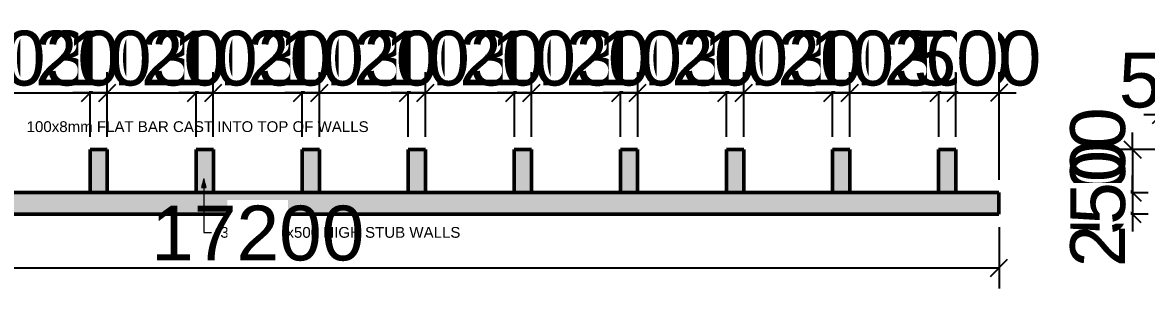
# Model space of a CAD drawing. Header units: millimetres. Extents: x 14826 to 891005, y -311366 to 56117.
# Drawn here: x 277883 to 290925, y -249018 to -245929 of the extents above; entities that cross this region are included whole.
import ezdxf

# ---------------------------------------------------------------- set-up
doc = ezdxf.new("R2010")
doc.units = ezdxf.units.MM
doc.linetypes.add('Dash', pattern=[6.35, 3.175, -3.175])
for name, color, linetype, lineweight in [('A-ANNO-DIMS', 7, 'Continuous', 9), ('A-FLOR-PATT', 7, 'Continuous', 50), ('G-ANNO-TEXT', 7, 'Continuous', 9), ('S-COLS', 7, 'Continuous', 9), ('S-FNDN', 7, 'Continuous', 9)]:
    doc.layers.add(name, color=color, linetype=linetype, lineweight=lineweight)
doc.styles.add('Arial', font='arial.ttf', dxfattribs={"height": 636.361708})
doc.styles.add('Arial_1', font='arial.ttf', dxfattribs={"height": 636.4})
doc.dimstyles.new('Greene_Arch_tick_-_2_5mm_Arial', dxfattribs={"dimscale": 304.8, "dimtxt": 255.06485, "dimasz": 0.656168, "dimexe": 0.787402, "dimexo": 0.492126, "dimgap": 0.246063, "dimtad": 1, "dimdec": 0, "dimzin": 0, "dimdsep": 46, "dimtxsty": 'Arial', "dimblk1": 'OBLIQUE', "dimblk2": 'OBLIQUE', "dimsah": 1, "dimcen": 0.09, "dimazin": 0, "dimtfac": 1, "dimtdec": 4, "dimtix": 1, "dimtmove": 0, "dimatfit": 3, "dimfxl": 1, "dimtvp": 1, "dimtfill": 1, "dimtolj": 1, "dimtzin": 0, "dimarcsym": 2})

# ---------------------------------------------------------------- blocks, each defined once
blk = doc.blocks.new('Concrete-Rectangular-Column - 3700X200-332790-Section 4')
at = {"layer": 'S-COLS', "linetype": 'Dash', "true_color": 0xc0c0c0}
blk.add_hatch(color=9, dxfattribs=at).paths.add_polyline_path([(159219, 0), (159219, 500), (159019, 500), (159019, 0)])
at = {"layer": 'S-COLS', "lineweight": 50}
for p, q in [((159219, 500), (159019, 500)), ((159019, 500), (159019, 0)), ((159219, 0), (159219, 500)), ((159019, 0), (159219, 0))]:
    blk.add_line(p, q, dxfattribs=at)
blk = doc.blocks.new('_Oblique')
at = {"color": 0, "linetype": 'ByBlock', "lineweight": -2}
blk.add_line((-0.5, -0.5), (0.5, 0.5), dxfattribs=at)
blk = doc.blocks.new('*D445')
at = {"layer": 'A-ANNO-DIMS', "color": 0, "lineweight": -2, "transparency": 16777216}
for p, q in [((272013, -248305), (272013, -249018)), ((289213, -248305), (289213, -249018)), ((272013, -248778), (289213, -248778))]:
    blk.add_line(p, q, dxfattribs=at)
at = {"layer": 'Defpoints', "color": 0, "transparency": 16777216}
for p in [(272013, -248155), (289213, -248155), (289213, -248778)]:
    blk.add_point(p, dxfattribs=at)
at = {"layer": 'A-ANNO-DIMS', "color": 0, "lineweight": -2, "transparency": 16777216, "xscale": 200, "yscale": 200, "zscale": 200, "rotation": 180}
blk.add_blockref('_Oblique', (272013, -248778), dxfattribs=at)
at = {"layer": 'A-ANNO-DIMS', "color": 0, "lineweight": -2, "transparency": 16777216, "xscale": 200, "yscale": 200, "zscale": 200}
blk.add_blockref('_Oblique', (289213, -248778), dxfattribs=at)
at = {"layer": 'A-ANNO-DIMS', "color": 0, "transparency": 16777216, "insert": (280613, -248378), "char_height": 636.4, "width": 576.84, "attachment_point": 5, "style": 'Arial', "bg_fill": 3, "box_fill_scale": 1.1, "bg_fill_color": 256, "bg_fill_true_color": 13158600, "bg_fill_transparency": 0}
blk.add_mtext('\\A1;17200', dxfattribs=at)
blk = doc.blocks.new('*D455')
at = {"layer": 'A-ANNO-DIMS', "color": 0, "lineweight": -2, "transparency": 16777216}
for p, q in [((277436, -247255), (277436, -246507)), ((277636, -247255), (277636, -246507)), ((277436, -246747), (277236, -246747)), ((277436, -246747), (277636, -246747)), ((277636, -246747), (277836, -246747))]:
    blk.add_line(p, q, dxfattribs=at)
at = {"layer": 'Defpoints', "color": 0, "transparency": 16777216}
for p in [(277436, -247405), (277636, -247405)]:
    blk.add_point(p, dxfattribs=at)
at = {"layer": 'A-ANNO-DIMS', "color": 0, "lineweight": -2, "transparency": 16777216, "xscale": 200, "yscale": 200, "zscale": 200}
blk.add_blockref('_Oblique', (277436, -246747), dxfattribs=at)
at = {"layer": 'A-ANNO-DIMS', "color": 0, "lineweight": -2, "transparency": 16777216, "xscale": 200, "yscale": 200, "zscale": 200, "rotation": 180}
blk.add_blockref('_Oblique', (277636, -246747), dxfattribs=at)
at = {"layer": 'A-ANNO-DIMS', "color": 0, "transparency": 16777216, "insert": (277536, -246347), "char_height": 636.4, "width": 346.1, "attachment_point": 5, "style": 'Arial', "bg_fill": 3, "box_fill_scale": 1.1, "bg_fill_color": 256, "bg_fill_true_color": 13158600, "bg_fill_transparency": 0}
blk.add_mtext('\\A1;200', dxfattribs=at)
at = {"layer": 'Defpoints', "color": 0, "transparency": 16777216}
blk.add_point((277636, -246747), dxfattribs=at)
blk = doc.blocks.new('*D456')
at = {"layer": 'A-ANNO-DIMS', "color": 0, "lineweight": -2, "transparency": 16777216}
for p, q in [((277636, -247255), (277636, -246507)), ((278667, -247255), (278667, -246507)), ((277636, -246747), (277436, -246747)), ((277636, -246747), (278667, -246747)), ((278667, -246747), (278867, -246747))]:
    blk.add_line(p, q, dxfattribs=at)
at = {"layer": 'Defpoints', "color": 0, "transparency": 16777216}
for p in [(277636, -247405), (278667, -247405)]:
    blk.add_point(p, dxfattribs=at)
at = {"layer": 'A-ANNO-DIMS', "color": 0, "lineweight": -2, "transparency": 16777216, "xscale": 200, "yscale": 200, "zscale": 200}
blk.add_blockref('_Oblique', (277636, -246747), dxfattribs=at)
at = {"layer": 'A-ANNO-DIMS', "color": 0, "lineweight": -2, "transparency": 16777216, "xscale": 200, "yscale": 200, "zscale": 200, "rotation": 180}
blk.add_blockref('_Oblique', (278667, -246747), dxfattribs=at)
at = {"layer": 'A-ANNO-DIMS', "color": 0, "transparency": 16777216, "insert": (278151, -246347), "char_height": 636.4, "width": 461.47, "attachment_point": 5, "style": 'Arial', "bg_fill": 3, "box_fill_scale": 1.1, "bg_fill_color": 256, "bg_fill_true_color": 13158600, "bg_fill_transparency": 0}
blk.add_mtext('\\A1;1031', dxfattribs=at)
at = {"layer": 'Defpoints', "color": 0, "transparency": 16777216}
blk.add_point((278667, -246747), dxfattribs=at)
blk = doc.blocks.new('*D457')
at = {"layer": 'A-ANNO-DIMS', "color": 0, "lineweight": -2, "transparency": 16777216}
for p, q in [((278667, -247255), (278667, -246507)), ((278867, -247255), (278867, -246507)), ((278667, -246747), (278467, -246747)), ((278667, -246747), (278867, -246747)), ((278867, -246747), (279067, -246747))]:
    blk.add_line(p, q, dxfattribs=at)
at = {"layer": 'Defpoints', "color": 0, "transparency": 16777216}
for p in [(278667, -247405), (278867, -247405)]:
    blk.add_point(p, dxfattribs=at)
at = {"layer": 'A-ANNO-DIMS', "color": 0, "lineweight": -2, "transparency": 16777216, "xscale": 200, "yscale": 200, "zscale": 200}
blk.add_blockref('_Oblique', (278667, -246747), dxfattribs=at)
at = {"layer": 'A-ANNO-DIMS', "color": 0, "lineweight": -2, "transparency": 16777216, "xscale": 200, "yscale": 200, "zscale": 200, "rotation": 180}
blk.add_blockref('_Oblique', (278867, -246747), dxfattribs=at)
at = {"layer": 'A-ANNO-DIMS', "color": 0, "transparency": 16777216, "insert": (278767, -246347), "char_height": 636.4, "width": 346.1, "attachment_point": 5, "style": 'Arial', "bg_fill": 3, "box_fill_scale": 1.1, "bg_fill_color": 256, "bg_fill_true_color": 13158600, "bg_fill_transparency": 0}
blk.add_mtext('\\A1;200', dxfattribs=at)
at = {"layer": 'Defpoints', "color": 0, "transparency": 16777216}
blk.add_point((278867, -246747), dxfattribs=at)
blk = doc.blocks.new('*D458')
at = {"layer": 'A-ANNO-DIMS', "color": 0, "lineweight": -2, "transparency": 16777216}
for p, q in [((278867, -247255), (278867, -246507)), ((279897, -247255), (279897, -246507)), ((278867, -246747), (278667, -246747)), ((278867, -246747), (279897, -246747)), ((279897, -246747), (280097, -246747))]:
    blk.add_line(p, q, dxfattribs=at)
at = {"layer": 'Defpoints', "color": 0, "transparency": 16777216}
for p in [(278867, -247405), (279897, -247405)]:
    blk.add_point(p, dxfattribs=at)
at = {"layer": 'A-ANNO-DIMS', "color": 0, "lineweight": -2, "transparency": 16777216, "xscale": 200, "yscale": 200, "zscale": 200}
blk.add_blockref('_Oblique', (278867, -246747), dxfattribs=at)
at = {"layer": 'A-ANNO-DIMS', "color": 0, "lineweight": -2, "transparency": 16777216, "xscale": 200, "yscale": 200, "zscale": 200, "rotation": 180}
blk.add_blockref('_Oblique', (279897, -246747), dxfattribs=at)
at = {"layer": 'A-ANNO-DIMS', "color": 0, "transparency": 16777216, "insert": (279382, -246347), "char_height": 636.4, "width": 461.47, "attachment_point": 5, "style": 'Arial', "bg_fill": 3, "box_fill_scale": 1.1, "bg_fill_color": 256, "bg_fill_true_color": 13158600, "bg_fill_transparency": 0}
blk.add_mtext('\\A1;1031', dxfattribs=at)
at = {"layer": 'Defpoints', "color": 0, "transparency": 16777216}
blk.add_point((279897, -246747), dxfattribs=at)
blk = doc.blocks.new('*D459')
at = {"layer": 'A-ANNO-DIMS', "color": 0, "lineweight": -2, "transparency": 16777216}
for p, q in [((279897, -247255), (279897, -246507)), ((280097, -247255), (280097, -246507)), ((279897, -246747), (279697, -246747)), ((279897, -246747), (280097, -246747)), ((280097, -246747), (280297, -246747))]:
    blk.add_line(p, q, dxfattribs=at)
at = {"layer": 'Defpoints', "color": 0, "transparency": 16777216}
for p in [(279897, -247405), (280097, -247405)]:
    blk.add_point(p, dxfattribs=at)
at = {"layer": 'A-ANNO-DIMS', "color": 0, "lineweight": -2, "transparency": 16777216, "xscale": 200, "yscale": 200, "zscale": 200}
blk.add_blockref('_Oblique', (279897, -246747), dxfattribs=at)
at = {"layer": 'A-ANNO-DIMS', "color": 0, "lineweight": -2, "transparency": 16777216, "xscale": 200, "yscale": 200, "zscale": 200, "rotation": 180}
blk.add_blockref('_Oblique', (280097, -246747), dxfattribs=at)
at = {"layer": 'A-ANNO-DIMS', "color": 0, "transparency": 16777216, "insert": (279997, -246347), "char_height": 636.4, "width": 346.1, "attachment_point": 5, "style": 'Arial', "bg_fill": 3, "box_fill_scale": 1.1, "bg_fill_color": 256, "bg_fill_true_color": 13158600, "bg_fill_transparency": 0}
blk.add_mtext('\\A1;200', dxfattribs=at)
at = {"layer": 'Defpoints', "color": 0, "transparency": 16777216}
blk.add_point((280097, -246747), dxfattribs=at)
blk = doc.blocks.new('*D460')
at = {"layer": 'A-ANNO-DIMS', "color": 0, "lineweight": -2, "transparency": 16777216}
for p, q in [((280097, -247255), (280097, -246507)), ((281128, -247255), (281128, -246507)), ((280097, -246747), (279897, -246747)), ((280097, -246747), (281128, -246747)), ((281128, -246747), (281328, -246747))]:
    blk.add_line(p, q, dxfattribs=at)
at = {"layer": 'Defpoints', "color": 0, "transparency": 16777216}
for p in [(280097, -247405), (281128, -247405)]:
    blk.add_point(p, dxfattribs=at)
at = {"layer": 'A-ANNO-DIMS', "color": 0, "lineweight": -2, "transparency": 16777216, "xscale": 200, "yscale": 200, "zscale": 200}
blk.add_blockref('_Oblique', (280097, -246747), dxfattribs=at)
at = {"layer": 'A-ANNO-DIMS', "color": 0, "lineweight": -2, "transparency": 16777216, "xscale": 200, "yscale": 200, "zscale": 200, "rotation": 180}
blk.add_blockref('_Oblique', (281128, -246747), dxfattribs=at)
at = {"layer": 'A-ANNO-DIMS', "color": 0, "transparency": 16777216, "insert": (280613, -246347), "char_height": 636.4, "width": 461.47, "attachment_point": 5, "style": 'Arial', "bg_fill": 3, "box_fill_scale": 1.1, "bg_fill_color": 256, "bg_fill_true_color": 13158600, "bg_fill_transparency": 0}
blk.add_mtext('\\A1;1031', dxfattribs=at)
at = {"layer": 'Defpoints', "color": 0, "transparency": 16777216}
blk.add_point((281128, -246747), dxfattribs=at)
blk = doc.blocks.new('*D461')
at = {"layer": 'A-ANNO-DIMS', "color": 0, "lineweight": -2, "transparency": 16777216}
for p, q in [((281128, -247255), (281128, -246507)), ((281328, -247255), (281328, -246507)), ((281128, -246747), (280928, -246747)), ((281128, -246747), (281328, -246747)), ((281328, -246747), (281528, -246747))]:
    blk.add_line(p, q, dxfattribs=at)
at = {"layer": 'Defpoints', "color": 0, "transparency": 16777216}
for p in [(281128, -247405), (281328, -247405)]:
    blk.add_point(p, dxfattribs=at)
at = {"layer": 'A-ANNO-DIMS', "color": 0, "lineweight": -2, "transparency": 16777216, "xscale": 200, "yscale": 200, "zscale": 200}
blk.add_blockref('_Oblique', (281128, -246747), dxfattribs=at)
at = {"layer": 'A-ANNO-DIMS', "color": 0, "lineweight": -2, "transparency": 16777216, "xscale": 200, "yscale": 200, "zscale": 200, "rotation": 180}
blk.add_blockref('_Oblique', (281328, -246747), dxfattribs=at)
at = {"layer": 'A-ANNO-DIMS', "color": 0, "transparency": 16777216, "insert": (281228, -246347), "char_height": 636.4, "width": 346.1, "attachment_point": 5, "style": 'Arial', "bg_fill": 3, "box_fill_scale": 1.1, "bg_fill_color": 256, "bg_fill_true_color": 13158600, "bg_fill_transparency": 0}
blk.add_mtext('\\A1;200', dxfattribs=at)
at = {"layer": 'Defpoints', "color": 0, "transparency": 16777216}
blk.add_point((281328, -246747), dxfattribs=at)
blk = doc.blocks.new('*D462')
at = {"layer": 'A-ANNO-DIMS', "color": 0, "lineweight": -2, "transparency": 16777216}
for p, q in [((281328, -247255), (281328, -246507)), ((282359, -247255), (282359, -246507)), ((281328, -246747), (281128, -246747)), ((281328, -246747), (282359, -246747)), ((282359, -246747), (282559, -246747))]:
    blk.add_line(p, q, dxfattribs=at)
at = {"layer": 'Defpoints', "color": 0, "transparency": 16777216}
for p in [(281328, -247405), (282359, -247405)]:
    blk.add_point(p, dxfattribs=at)
at = {"layer": 'A-ANNO-DIMS', "color": 0, "lineweight": -2, "transparency": 16777216, "xscale": 200, "yscale": 200, "zscale": 200}
blk.add_blockref('_Oblique', (281328, -246747), dxfattribs=at)
at = {"layer": 'A-ANNO-DIMS', "color": 0, "lineweight": -2, "transparency": 16777216, "xscale": 200, "yscale": 200, "zscale": 200, "rotation": 180}
blk.add_blockref('_Oblique', (282359, -246747), dxfattribs=at)
at = {"layer": 'A-ANNO-DIMS', "color": 0, "transparency": 16777216, "insert": (281844, -246347), "char_height": 636.4, "width": 461.47, "attachment_point": 5, "style": 'Arial', "bg_fill": 3, "box_fill_scale": 1.1, "bg_fill_color": 256, "bg_fill_true_color": 13158600, "bg_fill_transparency": 0}
blk.add_mtext('\\A1;1031', dxfattribs=at)
at = {"layer": 'Defpoints', "color": 0, "transparency": 16777216}
blk.add_point((282359, -246747), dxfattribs=at)
blk = doc.blocks.new('*D463')
at = {"layer": 'A-ANNO-DIMS', "color": 0, "lineweight": -2, "transparency": 16777216}
for p, q in [((282359, -247255), (282359, -246507)), ((282559, -247255), (282559, -246507)), ((282359, -246747), (282159, -246747)), ((282359, -246747), (282559, -246747)), ((282559, -246747), (282759, -246747))]:
    blk.add_line(p, q, dxfattribs=at)
at = {"layer": 'Defpoints', "color": 0, "transparency": 16777216}
for p in [(282359, -247405), (282559, -247405)]:
    blk.add_point(p, dxfattribs=at)
at = {"layer": 'A-ANNO-DIMS', "color": 0, "lineweight": -2, "transparency": 16777216, "xscale": 200, "yscale": 200, "zscale": 200}
blk.add_blockref('_Oblique', (282359, -246747), dxfattribs=at)
at = {"layer": 'A-ANNO-DIMS', "color": 0, "lineweight": -2, "transparency": 16777216, "xscale": 200, "yscale": 200, "zscale": 200, "rotation": 180}
blk.add_blockref('_Oblique', (282559, -246747), dxfattribs=at)
at = {"layer": 'A-ANNO-DIMS', "color": 0, "transparency": 16777216, "insert": (282459, -246347), "char_height": 636.4, "width": 346.1, "attachment_point": 5, "style": 'Arial', "bg_fill": 3, "box_fill_scale": 1.1, "bg_fill_color": 256, "bg_fill_true_color": 13158600, "bg_fill_transparency": 0}
blk.add_mtext('\\A1;200', dxfattribs=at)
at = {"layer": 'Defpoints', "color": 0, "transparency": 16777216}
blk.add_point((282559, -246747), dxfattribs=at)
blk = doc.blocks.new('*D464')
at = {"layer": 'A-ANNO-DIMS', "color": 0, "lineweight": -2, "transparency": 16777216}
for p, q in [((282559, -247255), (282559, -246507)), ((283590, -247255), (283590, -246507)), ((282559, -246747), (282359, -246747)), ((282559, -246747), (283590, -246747)), ((283590, -246747), (283790, -246747))]:
    blk.add_line(p, q, dxfattribs=at)
at = {"layer": 'Defpoints', "color": 0, "transparency": 16777216}
for p in [(282559, -247405), (283590, -247405)]:
    blk.add_point(p, dxfattribs=at)
at = {"layer": 'A-ANNO-DIMS', "color": 0, "lineweight": -2, "transparency": 16777216, "xscale": 200, "yscale": 200, "zscale": 200}
blk.add_blockref('_Oblique', (282559, -246747), dxfattribs=at)
at = {"layer": 'A-ANNO-DIMS', "color": 0, "lineweight": -2, "transparency": 16777216, "xscale": 200, "yscale": 200, "zscale": 200, "rotation": 180}
blk.add_blockref('_Oblique', (283590, -246747), dxfattribs=at)
at = {"layer": 'A-ANNO-DIMS', "color": 0, "transparency": 16777216, "insert": (283074, -246347), "char_height": 636.4, "width": 461.47, "attachment_point": 5, "style": 'Arial', "bg_fill": 3, "box_fill_scale": 1.1, "bg_fill_color": 256, "bg_fill_true_color": 13158600, "bg_fill_transparency": 0}
blk.add_mtext('\\A1;1031', dxfattribs=at)
at = {"layer": 'Defpoints', "color": 0, "transparency": 16777216}
blk.add_point((283590, -246747), dxfattribs=at)
blk = doc.blocks.new('*D465')
at = {"layer": 'A-ANNO-DIMS', "color": 0, "lineweight": -2, "transparency": 16777216}
for p, q in [((283590, -247255), (283590, -246507)), ((283790, -247255), (283790, -246507)), ((283590, -246747), (283390, -246747)), ((283590, -246747), (283790, -246747)), ((283790, -246747), (283990, -246747))]:
    blk.add_line(p, q, dxfattribs=at)
at = {"layer": 'Defpoints', "color": 0, "transparency": 16777216}
for p in [(283590, -247405), (283790, -247405)]:
    blk.add_point(p, dxfattribs=at)
at = {"layer": 'A-ANNO-DIMS', "color": 0, "lineweight": -2, "transparency": 16777216, "xscale": 200, "yscale": 200, "zscale": 200}
blk.add_blockref('_Oblique', (283590, -246747), dxfattribs=at)
at = {"layer": 'A-ANNO-DIMS', "color": 0, "lineweight": -2, "transparency": 16777216, "xscale": 200, "yscale": 200, "zscale": 200, "rotation": 180}
blk.add_blockref('_Oblique', (283790, -246747), dxfattribs=at)
at = {"layer": 'A-ANNO-DIMS', "color": 0, "transparency": 16777216, "insert": (283690, -246347), "char_height": 636.4, "width": 346.1, "attachment_point": 5, "style": 'Arial', "bg_fill": 3, "box_fill_scale": 1.1, "bg_fill_color": 256, "bg_fill_true_color": 13158600, "bg_fill_transparency": 0}
blk.add_mtext('\\A1;200', dxfattribs=at)
at = {"layer": 'Defpoints', "color": 0, "transparency": 16777216}
blk.add_point((283790, -246747), dxfattribs=at)
blk = doc.blocks.new('*D466')
at = {"layer": 'A-ANNO-DIMS', "color": 0, "lineweight": -2, "transparency": 16777216}
for p, q in [((283790, -247255), (283790, -246507)), ((284821, -247255), (284821, -246507)), ((283790, -246747), (283590, -246747)), ((283790, -246747), (284821, -246747)), ((284821, -246747), (285021, -246747))]:
    blk.add_line(p, q, dxfattribs=at)
at = {"layer": 'Defpoints', "color": 0, "transparency": 16777216}
for p in [(283790, -247405), (284821, -247405)]:
    blk.add_point(p, dxfattribs=at)
at = {"layer": 'A-ANNO-DIMS', "color": 0, "lineweight": -2, "transparency": 16777216, "xscale": 200, "yscale": 200, "zscale": 200}
blk.add_blockref('_Oblique', (283790, -246747), dxfattribs=at)
at = {"layer": 'A-ANNO-DIMS', "color": 0, "lineweight": -2, "transparency": 16777216, "xscale": 200, "yscale": 200, "zscale": 200, "rotation": 180}
blk.add_blockref('_Oblique', (284821, -246747), dxfattribs=at)
at = {"layer": 'A-ANNO-DIMS', "color": 0, "transparency": 16777216, "insert": (284305, -246347), "char_height": 636.4, "width": 461.47, "attachment_point": 5, "style": 'Arial', "bg_fill": 3, "box_fill_scale": 1.1, "bg_fill_color": 256, "bg_fill_true_color": 13158600, "bg_fill_transparency": 0}
blk.add_mtext('\\A1;1031', dxfattribs=at)
at = {"layer": 'Defpoints', "color": 0, "transparency": 16777216}
blk.add_point((284821, -246747), dxfattribs=at)
blk = doc.blocks.new('*D467')
at = {"layer": 'A-ANNO-DIMS', "color": 0, "lineweight": -2, "transparency": 16777216}
for p, q in [((284821, -247255), (284821, -246507)), ((285021, -247255), (285021, -246507)), ((284821, -246747), (284621, -246747)), ((284821, -246747), (285021, -246747)), ((285021, -246747), (285221, -246747))]:
    blk.add_line(p, q, dxfattribs=at)
at = {"layer": 'Defpoints', "color": 0, "transparency": 16777216}
for p in [(284821, -247405), (285021, -247405)]:
    blk.add_point(p, dxfattribs=at)
at = {"layer": 'A-ANNO-DIMS', "color": 0, "lineweight": -2, "transparency": 16777216, "xscale": 200, "yscale": 200, "zscale": 200}
blk.add_blockref('_Oblique', (284821, -246747), dxfattribs=at)
at = {"layer": 'A-ANNO-DIMS', "color": 0, "lineweight": -2, "transparency": 16777216, "xscale": 200, "yscale": 200, "zscale": 200, "rotation": 180}
blk.add_blockref('_Oblique', (285021, -246747), dxfattribs=at)
at = {"layer": 'A-ANNO-DIMS', "color": 0, "transparency": 16777216, "insert": (284921, -246347), "char_height": 636.4, "width": 346.1, "attachment_point": 5, "style": 'Arial', "bg_fill": 3, "box_fill_scale": 1.1, "bg_fill_color": 256, "bg_fill_true_color": 13158600, "bg_fill_transparency": 0}
blk.add_mtext('\\A1;200', dxfattribs=at)
at = {"layer": 'Defpoints', "color": 0, "transparency": 16777216}
blk.add_point((285021, -246747), dxfattribs=at)
blk = doc.blocks.new('*D468')
at = {"layer": 'A-ANNO-DIMS', "color": 0, "lineweight": -2, "transparency": 16777216}
for p, q in [((285021, -247255), (285021, -246507)), ((286051, -247255), (286051, -246507)), ((285021, -246747), (284821, -246747)), ((285021, -246747), (286051, -246747)), ((286051, -246747), (286251, -246747))]:
    blk.add_line(p, q, dxfattribs=at)
at = {"layer": 'Defpoints', "color": 0, "transparency": 16777216}
for p in [(285021, -247405), (286051, -247405)]:
    blk.add_point(p, dxfattribs=at)
at = {"layer": 'A-ANNO-DIMS', "color": 0, "lineweight": -2, "transparency": 16777216, "xscale": 200, "yscale": 200, "zscale": 200}
blk.add_blockref('_Oblique', (285021, -246747), dxfattribs=at)
at = {"layer": 'A-ANNO-DIMS', "color": 0, "lineweight": -2, "transparency": 16777216, "xscale": 200, "yscale": 200, "zscale": 200, "rotation": 180}
blk.add_blockref('_Oblique', (286051, -246747), dxfattribs=at)
at = {"layer": 'A-ANNO-DIMS', "color": 0, "transparency": 16777216, "insert": (285536, -246347), "char_height": 636.4, "width": 461.47, "attachment_point": 5, "style": 'Arial', "bg_fill": 3, "box_fill_scale": 1.1, "bg_fill_color": 256, "bg_fill_true_color": 13158600, "bg_fill_transparency": 0}
blk.add_mtext('\\A1;1031', dxfattribs=at)
at = {"layer": 'Defpoints', "color": 0, "transparency": 16777216}
blk.add_point((286051, -246747), dxfattribs=at)
blk = doc.blocks.new('*D469')
at = {"layer": 'A-ANNO-DIMS', "color": 0, "lineweight": -2, "transparency": 16777216}
for p, q in [((286051, -247255), (286051, -246507)), ((286251, -247255), (286251, -246507)), ((286051, -246747), (285851, -246747)), ((286051, -246747), (286251, -246747)), ((286251, -246747), (286451, -246747))]:
    blk.add_line(p, q, dxfattribs=at)
at = {"layer": 'Defpoints', "color": 0, "transparency": 16777216}
for p in [(286051, -247405), (286251, -247405)]:
    blk.add_point(p, dxfattribs=at)
at = {"layer": 'A-ANNO-DIMS', "color": 0, "lineweight": -2, "transparency": 16777216, "xscale": 200, "yscale": 200, "zscale": 200}
blk.add_blockref('_Oblique', (286051, -246747), dxfattribs=at)
at = {"layer": 'A-ANNO-DIMS', "color": 0, "lineweight": -2, "transparency": 16777216, "xscale": 200, "yscale": 200, "zscale": 200, "rotation": 180}
blk.add_blockref('_Oblique', (286251, -246747), dxfattribs=at)
at = {"layer": 'A-ANNO-DIMS', "color": 0, "transparency": 16777216, "insert": (286151, -246347), "char_height": 636.4, "width": 346.1, "attachment_point": 5, "style": 'Arial', "bg_fill": 3, "box_fill_scale": 1.1, "bg_fill_color": 256, "bg_fill_true_color": 13158600, "bg_fill_transparency": 0}
blk.add_mtext('\\A1;200', dxfattribs=at)
at = {"layer": 'Defpoints', "color": 0, "transparency": 16777216}
blk.add_point((286251, -246747), dxfattribs=at)
blk = doc.blocks.new('*D470')
at = {"layer": 'A-ANNO-DIMS', "color": 0, "lineweight": -2, "transparency": 16777216}
for p, q in [((286251, -247255), (286251, -246507)), ((287282, -247255), (287282, -246507)), ((286251, -246747), (286051, -246747)), ((286251, -246747), (287282, -246747)), ((287282, -246747), (287482, -246747))]:
    blk.add_line(p, q, dxfattribs=at)
at = {"layer": 'Defpoints', "color": 0, "transparency": 16777216}
for p in [(286251, -247405), (287282, -247405)]:
    blk.add_point(p, dxfattribs=at)
at = {"layer": 'A-ANNO-DIMS', "color": 0, "lineweight": -2, "transparency": 16777216, "xscale": 200, "yscale": 200, "zscale": 200}
blk.add_blockref('_Oblique', (286251, -246747), dxfattribs=at)
at = {"layer": 'A-ANNO-DIMS', "color": 0, "lineweight": -2, "transparency": 16777216, "xscale": 200, "yscale": 200, "zscale": 200, "rotation": 180}
blk.add_blockref('_Oblique', (287282, -246747), dxfattribs=at)
at = {"layer": 'A-ANNO-DIMS', "color": 0, "transparency": 16777216, "insert": (286767, -246347), "char_height": 636.4, "width": 461.47, "attachment_point": 5, "style": 'Arial', "bg_fill": 3, "box_fill_scale": 1.1, "bg_fill_color": 256, "bg_fill_true_color": 13158600, "bg_fill_transparency": 0}
blk.add_mtext('\\A1;1031', dxfattribs=at)
at = {"layer": 'Defpoints', "color": 0, "transparency": 16777216}
blk.add_point((287282, -246747), dxfattribs=at)
blk = doc.blocks.new('*D471')
at = {"layer": 'A-ANNO-DIMS', "color": 0, "lineweight": -2, "transparency": 16777216}
for p, q in [((287282, -247255), (287282, -246507)), ((287482, -247255), (287482, -246507)), ((287282, -246747), (287082, -246747)), ((287282, -246747), (287482, -246747)), ((287482, -246747), (287682, -246747))]:
    blk.add_line(p, q, dxfattribs=at)
at = {"layer": 'Defpoints', "color": 0, "transparency": 16777216}
for p in [(287282, -247405), (287482, -247405)]:
    blk.add_point(p, dxfattribs=at)
at = {"layer": 'A-ANNO-DIMS', "color": 0, "lineweight": -2, "transparency": 16777216, "xscale": 200, "yscale": 200, "zscale": 200}
blk.add_blockref('_Oblique', (287282, -246747), dxfattribs=at)
at = {"layer": 'A-ANNO-DIMS', "color": 0, "lineweight": -2, "transparency": 16777216, "xscale": 200, "yscale": 200, "zscale": 200, "rotation": 180}
blk.add_blockref('_Oblique', (287482, -246747), dxfattribs=at)
at = {"layer": 'A-ANNO-DIMS', "color": 0, "transparency": 16777216, "insert": (287382, -246347), "char_height": 636.4, "width": 346.1, "attachment_point": 5, "style": 'Arial', "bg_fill": 3, "box_fill_scale": 1.1, "bg_fill_color": 256, "bg_fill_true_color": 13158600, "bg_fill_transparency": 0}
blk.add_mtext('\\A1;200', dxfattribs=at)
at = {"layer": 'Defpoints', "color": 0, "transparency": 16777216}
blk.add_point((287482, -246747), dxfattribs=at)
blk = doc.blocks.new('*D472')
at = {"layer": 'A-ANNO-DIMS', "color": 0, "lineweight": -2, "transparency": 16777216}
for p, q in [((287482, -247255), (287482, -246507)), ((288513, -247255), (288513, -246507)), ((287482, -246747), (287282, -246747)), ((287482, -246747), (288513, -246747)), ((288513, -246747), (288713, -246747))]:
    blk.add_line(p, q, dxfattribs=at)
at = {"layer": 'Defpoints', "color": 0, "transparency": 16777216}
for p in [(287482, -247405), (288513, -247405)]:
    blk.add_point(p, dxfattribs=at)
at = {"layer": 'A-ANNO-DIMS', "color": 0, "lineweight": -2, "transparency": 16777216, "xscale": 200, "yscale": 200, "zscale": 200}
blk.add_blockref('_Oblique', (287482, -246747), dxfattribs=at)
at = {"layer": 'A-ANNO-DIMS', "color": 0, "lineweight": -2, "transparency": 16777216, "xscale": 200, "yscale": 200, "zscale": 200, "rotation": 180}
blk.add_blockref('_Oblique', (288513, -246747), dxfattribs=at)
at = {"layer": 'A-ANNO-DIMS', "color": 0, "transparency": 16777216, "insert": (287997, -246347), "char_height": 636.4, "width": 461.47, "attachment_point": 5, "style": 'Arial', "bg_fill": 3, "box_fill_scale": 1.1, "bg_fill_color": 256, "bg_fill_true_color": 13158600, "bg_fill_transparency": 0}
blk.add_mtext('\\A1;1031', dxfattribs=at)
at = {"layer": 'Defpoints', "color": 0, "transparency": 16777216}
blk.add_point((288513, -246747), dxfattribs=at)
blk = doc.blocks.new('*D473')
at = {"layer": 'A-ANNO-DIMS', "color": 0, "lineweight": -2, "transparency": 16777216}
for p, q in [((288513, -247255), (288513, -246507)), ((288713, -247255), (288713, -246507)), ((288513, -246747), (288313, -246747)), ((288513, -246747), (288713, -246747)), ((288713, -246747), (288913, -246747))]:
    blk.add_line(p, q, dxfattribs=at)
at = {"layer": 'Defpoints', "color": 0, "transparency": 16777216}
for p in [(288513, -247405), (288713, -247405)]:
    blk.add_point(p, dxfattribs=at)
at = {"layer": 'A-ANNO-DIMS', "color": 0, "lineweight": -2, "transparency": 16777216, "xscale": 200, "yscale": 200, "zscale": 200}
blk.add_blockref('_Oblique', (288513, -246747), dxfattribs=at)
at = {"layer": 'A-ANNO-DIMS', "color": 0, "lineweight": -2, "transparency": 16777216, "xscale": 200, "yscale": 200, "zscale": 200, "rotation": 180}
blk.add_blockref('_Oblique', (288713, -246747), dxfattribs=at)
at = {"layer": 'A-ANNO-DIMS', "color": 0, "transparency": 16777216, "insert": (288613, -246347), "char_height": 636.4, "width": 346.1, "attachment_point": 5, "style": 'Arial', "bg_fill": 3, "box_fill_scale": 1.1, "bg_fill_color": 256, "bg_fill_true_color": 13158600, "bg_fill_transparency": 0}
blk.add_mtext('\\A1;200', dxfattribs=at)
at = {"layer": 'Defpoints', "color": 0, "transparency": 16777216}
blk.add_point((288713, -246747), dxfattribs=at)
blk = doc.blocks.new('*D474')
at = {"layer": 'A-ANNO-DIMS', "color": 0, "lineweight": -2, "transparency": 16777216}
for p, q in [((288713, -247255), (288713, -246507)), ((289213, -247755), (289213, -246507)), ((288713, -246747), (288513, -246747)), ((288713, -246747), (289213, -246747)), ((289213, -246747), (289413, -246747))]:
    blk.add_line(p, q, dxfattribs=at)
at = {"layer": 'Defpoints', "color": 0, "transparency": 16777216}
for p in [(288713, -247405), (289213, -247905)]:
    blk.add_point(p, dxfattribs=at)
at = {"layer": 'A-ANNO-DIMS', "color": 0, "lineweight": -2, "transparency": 16777216, "xscale": 200, "yscale": 200, "zscale": 200}
blk.add_blockref('_Oblique', (288713, -246747), dxfattribs=at)
at = {"layer": 'A-ANNO-DIMS', "color": 0, "lineweight": -2, "transparency": 16777216, "xscale": 200, "yscale": 200, "zscale": 200, "rotation": 180}
blk.add_blockref('_Oblique', (289213, -246747), dxfattribs=at)
at = {"layer": 'A-ANNO-DIMS', "color": 0, "transparency": 16777216, "insert": (288963, -246347), "char_height": 636.4, "width": 346.1, "attachment_point": 5, "style": 'Arial', "bg_fill": 3, "box_fill_scale": 1.1, "bg_fill_color": 256, "bg_fill_true_color": 13158600, "bg_fill_transparency": 0}
blk.add_mtext('\\A1;500', dxfattribs=at)
at = {"layer": 'Defpoints', "color": 0, "transparency": 16777216}
blk.add_point((289213, -246747), dxfattribs=at)
blk = doc.blocks.new('*D475')
at = {"layer": 'A-ANNO-DIMS', "color": 0, "lineweight": -2, "transparency": 16777216}
for p, q in [((290762, -247405), (290762, -247205)), ((291445, -247405), (290522, -247405)), ((290762, -247405), (290762, -247905)), ((290945, -247905), (290522, -247905)), ((290762, -247905), (290762, -248105))]:
    blk.add_line(p, q, dxfattribs=at)
at = {"layer": 'Defpoints', "color": 0, "transparency": 16777216}
for p in [(291595, -247405), (291095, -247905)]:
    blk.add_point(p, dxfattribs=at)
at = {"layer": 'A-ANNO-DIMS', "color": 0, "lineweight": -2, "transparency": 16777216, "xscale": 200, "yscale": 200, "zscale": 200}
for p, rotation in [((290762, -247405), 270), ((290762, -247905), 90)]:
    blk.add_blockref('_Oblique', p, dxfattribs=dict(at, rotation=rotation))
at = {"layer": 'A-ANNO-DIMS', "color": 0, "transparency": 16777216, "insert": (290362, -247655), "char_height": 636.4, "width": 346.1, "attachment_point": 5, "rotation": 90, "style": 'Arial', "bg_fill": 3, "box_fill_scale": 1.1, "bg_fill_color": 256, "bg_fill_true_color": 13158600, "bg_fill_transparency": 0}
blk.add_mtext('\\A1;500', dxfattribs=at)
at = {"layer": 'Defpoints', "color": 0, "transparency": 16777216}
blk.add_point((290762, -247905), dxfattribs=at)
blk = doc.blocks.new('*D476')
at = {"layer": 'A-ANNO-DIMS', "color": 0, "lineweight": -2, "transparency": 16777216}
for p, q in [((290762, -247905), (290762, -247705)), ((290945, -247905), (290522, -247905)), ((290762, -247905), (290762, -248155)), ((290945, -248155), (290522, -248155)), ((290762, -248155), (290762, -248355))]:
    blk.add_line(p, q, dxfattribs=at)
at = {"layer": 'Defpoints', "color": 0, "transparency": 16777216}
for p in [(291095, -247905), (291095, -248155)]:
    blk.add_point(p, dxfattribs=at)
at = {"layer": 'A-ANNO-DIMS', "color": 0, "lineweight": -2, "transparency": 16777216, "xscale": 200, "yscale": 200, "zscale": 200}
for p, rotation in [((290762, -247905), 270), ((290762, -248155), 90)]:
    blk.add_blockref('_Oblique', p, dxfattribs=dict(at, rotation=rotation))
at = {"layer": 'A-ANNO-DIMS', "color": 0, "transparency": 16777216, "insert": (290362, -248030), "char_height": 636.4, "width": 346.1, "attachment_point": 5, "rotation": 90, "style": 'Arial', "bg_fill": 3, "box_fill_scale": 1.1, "bg_fill_color": 256, "bg_fill_true_color": 13158600, "bg_fill_transparency": 0}
blk.add_mtext('\\A1;250', dxfattribs=at)
at = {"layer": 'Defpoints', "color": 0, "transparency": 16777216}
blk.add_point((290762, -248155), dxfattribs=at)
blk = doc.blocks.new('*D478')
at = {"layer": 'A-ANNO-DIMS', "color": 0, "lineweight": -2, "transparency": 16777216}
for p, q in [((291095, -247755), (291095, -246762)), ((291595, -247255), (291595, -246762)), ((291095, -247002), (290895, -247002)), ((291095, -247002), (291595, -247002)), ((291595, -247002), (291795, -247002))]:
    blk.add_line(p, q, dxfattribs=at)
at = {"layer": 'Defpoints', "color": 0, "transparency": 16777216}
for p in [(291595, -247405), (291095, -247905)]:
    blk.add_point(p, dxfattribs=at)
at = {"layer": 'A-ANNO-DIMS', "color": 0, "lineweight": -2, "transparency": 16777216, "xscale": 200, "yscale": 200, "zscale": 200}
blk.add_blockref('_Oblique', (291095, -247002), dxfattribs=at)
at = {"layer": 'A-ANNO-DIMS', "color": 0, "lineweight": -2, "transparency": 16777216, "xscale": 200, "yscale": 200, "zscale": 200, "rotation": 180}
blk.add_blockref('_Oblique', (291595, -247002), dxfattribs=at)
at = {"layer": 'A-ANNO-DIMS', "color": 0, "transparency": 16777216, "insert": (291345, -246602), "char_height": 636.4, "width": 346.1, "attachment_point": 5, "style": 'Arial', "bg_fill": 3, "box_fill_scale": 1.1, "bg_fill_color": 256, "bg_fill_true_color": 13158600, "bg_fill_transparency": 0}
blk.add_mtext('\\A1;500', dxfattribs=at)
at = {"layer": 'Defpoints', "color": 0, "transparency": 16777216}
blk.add_point((291595, -247002), dxfattribs=at)

msp = doc.modelspace()

# ---------------------------------------------------------------- hatches: boundary and pattern name
at = {"layer": 'A-FLOR-PATT', "lineweight": 25, "true_color": 0xc0c0c0}
msp.add_hatch(color=9, dxfattribs=at).paths.add_polyline_path([(272012.87254, -248154.57238), (289212.87254, -248154.57238), (289212.87254, -247904.57238), (272012.87254, -247904.57238)])
at = {"layer": 'G-ANNO-TEXT'}
msp.add_hatch(color=256, dxfattribs=at).paths.add_polyline_path([(279985.62092, -247745.89457), (279958.826, -247845.89457), (280012.41584, -247845.89457)])

# ---------------------------------------------------------------- linework, layer by layer
for p, q in [((279985.62092, -247745.89457), (279958.826, -247845.89457)), ((280012.41584, -247845.89457), (279985.62092, -247745.89457)), ((279985.62092, -247745.89457), (279985.62092, -248365.99416)), ((279958.826, -247845.89457), (280012.41584, -247845.89457)), ((279985.62092, -248365.99416), (280076.64022, -248365.99416))]:
    msp.add_line(p, q, dxfattribs=at)
at = {"layer": 'S-FNDN', "lineweight": 50}
for p, q in [((289212.87254, -247904.57238), (272012.87254, -247904.57238)), ((289212.87254, -248154.57238), (289212.87254, -247904.57238)), ((272012.87254, -248154.57238), (289212.87254, -248154.57238))]:
    msp.add_line(p, q, dxfattribs=at)

# ---------------------------------------------------------------- block references
at = {"layer": 'S-COLS'}
for p in [(119647.42056, -247904.57238), (120878.18979, -247904.57238), (122108.95902, -247904.57238), (123339.72825, -247904.57238), (124570.49748, -247904.57238), (125801.26671, -247904.57238), (127032.03594, -247904.57238), (128262.80517, -247904.57238), (129493.5744, -247904.57238)]:
    msp.add_blockref('Concrete-Rectangular-Column - 3700X200-332790-Section 4', p, dxfattribs=at)

# ---------------------------------------------------------------- texts
at = {"layer": 'G-ANNO-TEXT', "char_height": 125, "attachment_point": 1, "style": 'Arial_1', "bg_fill": 3, "box_fill_scale": 1.25, "bg_fill_color": 256, "bg_fill_true_color": 13158600, "bg_fill_transparency": 0}
for s, insert, width in [('100x8mm FLAT BAR CAST INTO TOP OF WALLS', (277930.83543, -247075.85622), 4826.15875), ('3700x200x500 HIGH STUB WALLS', (280178.24022, -248303.49416), 3367.0875)]:
    msp.add_mtext(s, dxfattribs=dict(at, insert=insert, width=width))

# ---------------------------------------------------------------- dimensions: what is measured, and where the dimension line sits
at = {"layer": 'A-ANNO-DIMS'}
dim = msp.add_linear_dim(base=(290762.26376, -247904.57238), p1=(291595.151, -247404.57238), p2=(291095.151, -247904.57238), angle=90, dimstyle='Greene_Arch_tick_-_2_5mm_Arial', override={"dimpost": '<>', "dimfxl": 707.106781}, dxfattribs=at)
dim.commit()
dim.dimension.update_dxf_attribs({"geometry": '*D475', "text_midpoint": (290362.35466, -247654.57238)})

# ---------------------------------------------------------------- next in the draw order: dimensions: what is measured, and where the dimension line sits
for base, p1, p2, override, picture, middle in [((277635.94946, -246746.68092), (277435.94946, -247404.57238), (277635.94946, -247404.57238), {"dimpost": '<>', "dimfxl": 200}, '*D455', (277535.94946, -246346.77182)), ((289212.87254, -248777.83754), (272012.87254, -248154.57238), (289212.87254, -248154.57238), {"dimpost": '<>', "dimfxl": 17200}, '*D445', (280612.87254, -248377.92845))]:
    dim = msp.add_linear_dim(base=base, p1=p1, p2=p2, dimstyle='Greene_Arch_tick_-_2_5mm_Arial', override=override, dxfattribs=at)
    dim.commit()
    dim.dimension.update_dxf_attribs({"geometry": picture, "text_midpoint": middle})
dim = msp.add_linear_dim(base=(290762.26376, -248154.57238), p1=(291095.151, -247904.57238), p2=(291095.151, -248154.57238), angle=90, dimstyle='Greene_Arch_tick_-_2_5mm_Arial', override={"dimpost": '<>', "dimfxl": 250}, dxfattribs=at)
dim.commit()
dim.dimension.update_dxf_attribs({"geometry": '*D476', "text_midpoint": (290362.35466, -248029.57238)})

# ---------------------------------------------------------------- next in the draw order: dimensions: what is measured, and where the dimension line sits
for base, p1, p2, override, picture, middle in [((278666.71869, -246746.68092), (277635.94946, -247404.57238), (278666.71869, -247404.57238), {"dimpost": '<>', "dimfxl": 1030.769231}, '*D456', (278151.33408, -246346.55478)), ((291595.151, -247002.40833), (291095.151, -247904.57238), (291595.151, -247404.57238), {"dimpost": '<>', "dimfxl": 707.106781}, '*D478', (291345.151, -246602.49923))]:
    dim = msp.add_linear_dim(base=base, p1=p1, p2=p2, dimstyle='Greene_Arch_tick_-_2_5mm_Arial', override=override, dxfattribs=at)
    dim.commit()
    dim.dimension.update_dxf_attribs({"geometry": picture, "text_midpoint": middle})

# ---------------------------------------------------------------- next in the draw order: dimensions: what is measured, and where the dimension line sits
dim = msp.add_linear_dim(base=(278866.71869, -246746.68092), p1=(278666.71869, -247404.57238), p2=(278866.71869, -247404.57238), dimstyle='Greene_Arch_tick_-_2_5mm_Arial', override={"dimpost": '<>', "dimfxl": 200}, dxfattribs=at)
dim.commit()
dim.dimension.update_dxf_attribs({"geometry": '*D457', "text_midpoint": (278766.71869, -246346.77182)})

# ---------------------------------------------------------------- next in the draw order: dimensions: what is measured, and where the dimension line sits
dim = msp.add_linear_dim(base=(279897.48793, -246746.68092), p1=(278866.71869, -247404.57238), p2=(279897.48793, -247404.57238), dimstyle='Greene_Arch_tick_-_2_5mm_Arial', override={"dimpost": '<>', "dimfxl": 1030.769231}, dxfattribs=at)
dim.commit()
dim.dimension.update_dxf_attribs({"geometry": '*D458', "text_midpoint": (279382.10331, -246346.55478)})

# ---------------------------------------------------------------- next in the draw order: dimensions: what is measured, and where the dimension line sits
dim = msp.add_linear_dim(base=(280097.48793, -246746.68092), p1=(279897.48793, -247404.57238), p2=(280097.48793, -247404.57238), dimstyle='Greene_Arch_tick_-_2_5mm_Arial', override={"dimpost": '<>', "dimfxl": 200}, dxfattribs=at)
dim.commit()
dim.dimension.update_dxf_attribs({"geometry": '*D459', "text_midpoint": (279997.48793, -246346.77182)})

# ---------------------------------------------------------------- next in the draw order: dimensions: what is measured, and where the dimension line sits
dim = msp.add_linear_dim(base=(281128.25716, -246746.68092), p1=(280097.48793, -247404.57238), p2=(281128.25716, -247404.57238), dimstyle='Greene_Arch_tick_-_2_5mm_Arial', override={"dimpost": '<>', "dimfxl": 1030.769231}, dxfattribs=at)
dim.commit()
dim.dimension.update_dxf_attribs({"geometry": '*D460', "text_midpoint": (280612.87254, -246346.55478)})

# ---------------------------------------------------------------- next in the draw order: dimensions: what is measured, and where the dimension line sits
dim = msp.add_linear_dim(base=(281328.25716, -246746.68092), p1=(281128.25716, -247404.57238), p2=(281328.25716, -247404.57238), dimstyle='Greene_Arch_tick_-_2_5mm_Arial', override={"dimpost": '<>', "dimfxl": 200}, dxfattribs=at)
dim.commit()
dim.dimension.update_dxf_attribs({"geometry": '*D461', "text_midpoint": (281228.25716, -246346.77182)})

# ---------------------------------------------------------------- next in the draw order: dimensions: what is measured, and where the dimension line sits
dim = msp.add_linear_dim(base=(282359.02639, -246746.68092), p1=(281328.25716, -247404.57238), p2=(282359.02639, -247404.57238), dimstyle='Greene_Arch_tick_-_2_5mm_Arial', override={"dimpost": '<>', "dimfxl": 1030.769231}, dxfattribs=at)
dim.commit()
dim.dimension.update_dxf_attribs({"geometry": '*D462', "text_midpoint": (281843.64177, -246346.55478)})

# ---------------------------------------------------------------- next in the draw order: dimensions: what is measured, and where the dimension line sits
dim = msp.add_linear_dim(base=(282559.02639, -246746.68092), p1=(282359.02639, -247404.57238), p2=(282559.02639, -247404.57238), dimstyle='Greene_Arch_tick_-_2_5mm_Arial', override={"dimpost": '<>', "dimfxl": 200}, dxfattribs=at)
dim.commit()
dim.dimension.update_dxf_attribs({"geometry": '*D463', "text_midpoint": (282459.02639, -246346.77182)})

# ---------------------------------------------------------------- next in the draw order: dimensions: what is measured, and where the dimension line sits
dim = msp.add_linear_dim(base=(283589.79562, -246746.68092), p1=(282559.02639, -247404.57238), p2=(283589.79562, -247404.57238), dimstyle='Greene_Arch_tick_-_2_5mm_Arial', override={"dimpost": '<>', "dimfxl": 1030.769231}, dxfattribs=at)
dim.commit()
dim.dimension.update_dxf_attribs({"geometry": '*D464', "text_midpoint": (283074.411, -246346.55478)})

# ---------------------------------------------------------------- next in the draw order: dimensions: what is measured, and where the dimension line sits
dim = msp.add_linear_dim(base=(283789.79562, -246746.68092), p1=(283589.79562, -247404.57238), p2=(283789.79562, -247404.57238), dimstyle='Greene_Arch_tick_-_2_5mm_Arial', override={"dimpost": '<>', "dimfxl": 200}, dxfattribs=at)
dim.commit()
dim.dimension.update_dxf_attribs({"geometry": '*D465', "text_midpoint": (283689.79562, -246346.77182)})

# ---------------------------------------------------------------- next in the draw order: dimensions: what is measured, and where the dimension line sits
dim = msp.add_linear_dim(base=(284820.56485, -246746.68092), p1=(283789.79562, -247404.57238), p2=(284820.56485, -247404.57238), dimstyle='Greene_Arch_tick_-_2_5mm_Arial', override={"dimpost": '<>', "dimfxl": 1030.769231}, dxfattribs=at)
dim.commit()
dim.dimension.update_dxf_attribs({"geometry": '*D466', "text_midpoint": (284305.18023, -246346.55478)})

# ---------------------------------------------------------------- next in the draw order: dimensions: what is measured, and where the dimension line sits
dim = msp.add_linear_dim(base=(285020.56485, -246746.68092), p1=(284820.56485, -247404.57238), p2=(285020.56485, -247404.57238), dimstyle='Greene_Arch_tick_-_2_5mm_Arial', override={"dimpost": '<>', "dimfxl": 200}, dxfattribs=at)
dim.commit()
dim.dimension.update_dxf_attribs({"geometry": '*D467', "text_midpoint": (284920.56485, -246346.77182)})

# ---------------------------------------------------------------- next in the draw order: dimensions: what is measured, and where the dimension line sits
dim = msp.add_linear_dim(base=(286051.33408, -246746.68092), p1=(285020.56485, -247404.57238), p2=(286051.33408, -247404.57238), dimstyle='Greene_Arch_tick_-_2_5mm_Arial', override={"dimpost": '<>', "dimfxl": 1030.769231}, dxfattribs=at)
dim.commit()
dim.dimension.update_dxf_attribs({"geometry": '*D468', "text_midpoint": (285535.94946, -246346.55478)})

# ---------------------------------------------------------------- next in the draw order: dimensions: what is measured, and where the dimension line sits
dim = msp.add_linear_dim(base=(286251.33408, -246746.68092), p1=(286051.33408, -247404.57238), p2=(286251.33408, -247404.57238), dimstyle='Greene_Arch_tick_-_2_5mm_Arial', override={"dimpost": '<>', "dimfxl": 200}, dxfattribs=at)
dim.commit()
dim.dimension.update_dxf_attribs({"geometry": '*D469', "text_midpoint": (286151.33408, -246346.77182)})

# ---------------------------------------------------------------- next in the draw order: dimensions: what is measured, and where the dimension line sits
dim = msp.add_linear_dim(base=(287282.10331, -246746.68092), p1=(286251.33408, -247404.57238), p2=(287282.10331, -247404.57238), dimstyle='Greene_Arch_tick_-_2_5mm_Arial', override={"dimpost": '<>', "dimfxl": 1030.769231}, dxfattribs=at)
dim.commit()
dim.dimension.update_dxf_attribs({"geometry": '*D470', "text_midpoint": (286766.71869, -246346.55478)})

# ---------------------------------------------------------------- next in the draw order: dimensions: what is measured, and where the dimension line sits
dim = msp.add_linear_dim(base=(287482.10331, -246746.68092), p1=(287282.10331, -247404.57238), p2=(287482.10331, -247404.57238), dimstyle='Greene_Arch_tick_-_2_5mm_Arial', override={"dimpost": '<>', "dimfxl": 200}, dxfattribs=at)
dim.commit()
dim.dimension.update_dxf_attribs({"geometry": '*D471', "text_midpoint": (287382.10331, -246346.77182)})

# ---------------------------------------------------------------- next in the draw order: dimensions: what is measured, and where the dimension line sits
dim = msp.add_linear_dim(base=(288512.87254, -246746.68092), p1=(287482.10331, -247404.57238), p2=(288512.87254, -247404.57238), dimstyle='Greene_Arch_tick_-_2_5mm_Arial', override={"dimpost": '<>', "dimfxl": 1030.769231}, dxfattribs=at)
dim.commit()
dim.dimension.update_dxf_attribs({"geometry": '*D472', "text_midpoint": (287997.48793, -246346.55478)})

# ---------------------------------------------------------------- next in the draw order: dimensions: what is measured, and where the dimension line sits
dim = msp.add_linear_dim(base=(288712.87254, -246746.68092), p1=(288512.87254, -247404.57238), p2=(288712.87254, -247404.57238), dimstyle='Greene_Arch_tick_-_2_5mm_Arial', override={"dimpost": '<>', "dimfxl": 200}, dxfattribs=at)
dim.commit()
dim.dimension.update_dxf_attribs({"geometry": '*D473', "text_midpoint": (288612.87254, -246346.77182)})

# ---------------------------------------------------------------- next in the draw order: dimensions: what is measured, and where the dimension line sits
dim = msp.add_linear_dim(base=(289212.87254, -246746.68092), p1=(288712.87254, -247404.57238), p2=(289212.87254, -247904.57238), dimstyle='Greene_Arch_tick_-_2_5mm_Arial', override={"dimpost": '<>', "dimfxl": 707.106781}, dxfattribs=at)
dim.commit()
dim.dimension.update_dxf_attribs({"geometry": '*D474', "text_midpoint": (288962.87254, -246346.77182)})

doc.saveas('drawing.dxf')
